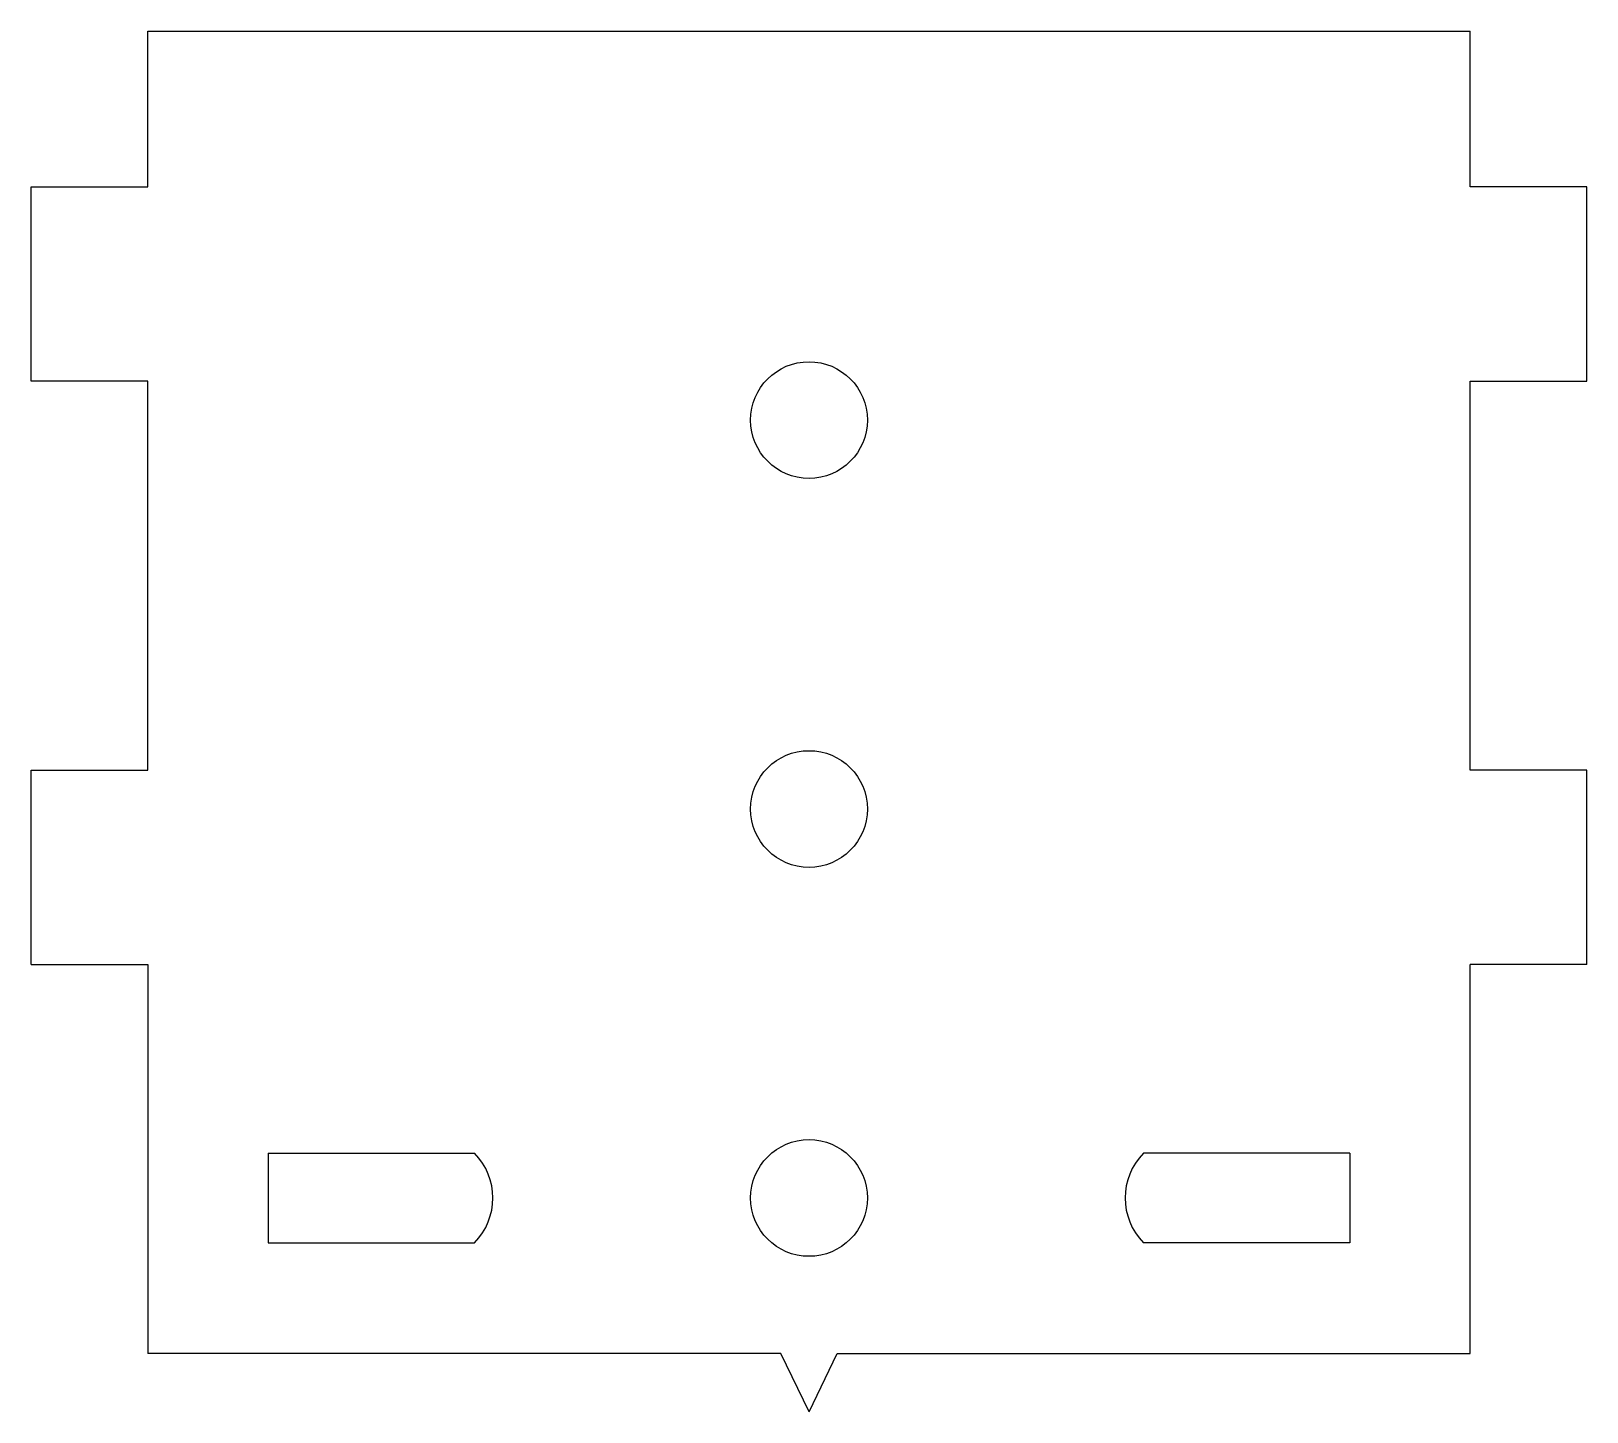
# Model space of a CAD drawing. Header units: millimetres. Extents: x -20 to 20, y -15.5 to 20.
import ezdxf

# ---------------------------------------------------------------- set-up
doc = ezdxf.new("R2010")
doc.units = ezdxf.units.MM

msp = doc.modelspace()

# ---------------------------------------------------------------- linework, layer by layer
at = {"color": 7, "linetype": 'Continuous', "lineweight": 25}
for p, q in [((-16.994, 20), (16.994, 20)), ((-16.994, 16), (-16.994, 20)), ((16.994, 16), (16.994, 20)), ((-19.994, 16), (-16.994, 16)), ((-19.994, 11), (-19.994, 16)), ((19.994, 16), (16.994, 16)), ((19.994, 11), (19.994, 16)), ((-16.994, 11), (-19.994, 11)), ((-16.994, 1), (-16.994, 11)), ((16.994, 1), (16.994, 11)), ((16.994, 11), (19.994, 11)), ((-19.994, 1), (-16.994, 1)), ((-19.994, -4), (-19.994, 1)), ((19.994, 1), (16.994, 1)), ((19.994, -4), (19.994, 1)), ((-19.994, -4), (-16.994, -4)), ((-16.994, -4), (-16.994, -14)), ((16.994, -14), (16.994, -4)), ((19.994, -4), (16.994, -4)), ((-13.9, -8.85), (-13.9, -11.15)), ((-13.9, -8.85), (-8.6, -8.85)), ((13.9, -8.85), (8.6, -8.85)), ((13.9, -8.85), (13.9, -11.15)), ((-13.9, -11.15), (-8.6, -11.15)), ((13.9, -11.15), (8.6, -11.15)), ((-0.721, -14), (-16.994, -14)), ((0, -15.5), (-0.721, -14)), ((0, -15.5), (0.721, -14)), ((0.721, -14), (16.994, -14))]:
    msp.add_line(p, q, dxfattribs=at)
for centre in [(0, 10), (0, 0), (0, -10)]:
    msp.add_circle(centre, 1.5, dxfattribs=at)
for centre, start, end in [((-9.75, -10), 315, 45), ((9.75, -10), 135, 225)]:
    msp.add_arc(centre, 1.626, start, end, dxfattribs=at)

doc.saveas('drawing.dxf')
